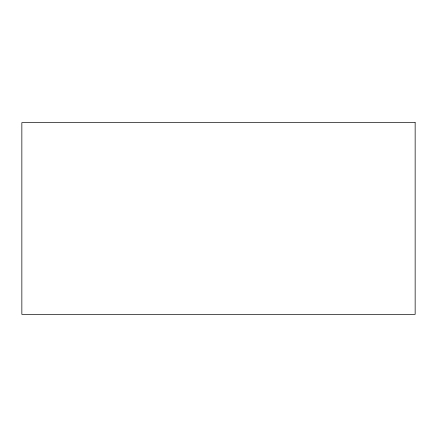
<?xml version="1.0" encoding="UTF-8"?>
<svg xmlns="http://www.w3.org/2000/svg" width="437" height="437" viewBox="0 0 437 437"><rect width="100%" height="100%" fill="white"/><g stroke="black" fill="none" stroke-linecap="round" stroke-linejoin="round"><path stroke-width="0.66" d="M415.15 122.633L21.85 122.633L21.85 314.367L415.15 314.367L415.15 122.633"/></g></svg>
